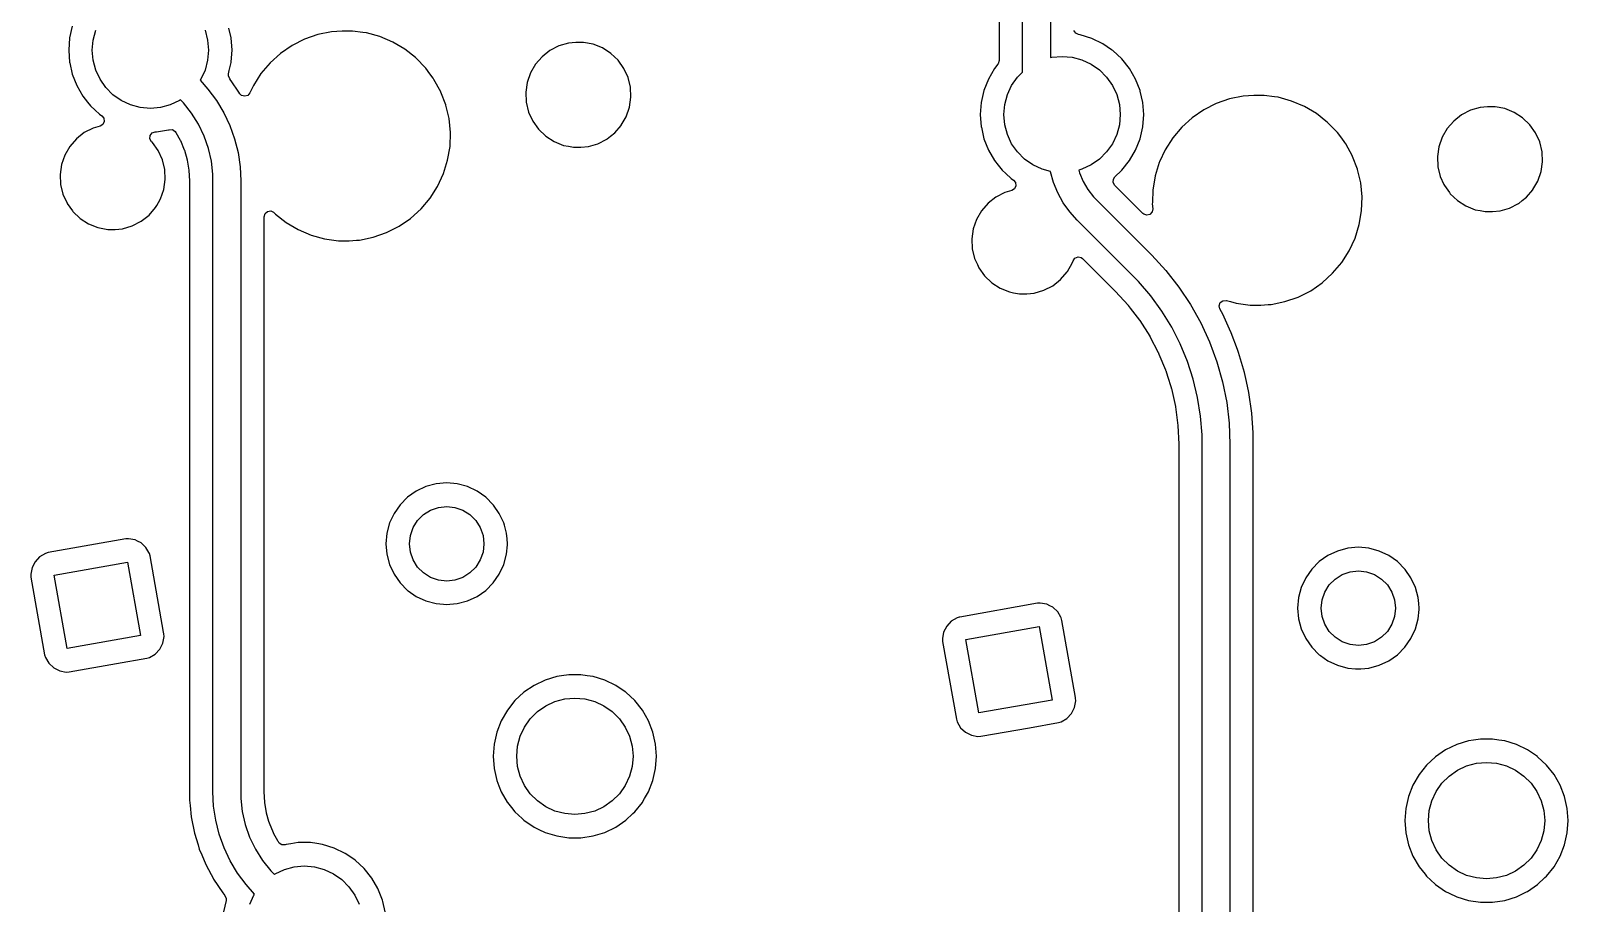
# Model space of a CAD drawing. Extents: x 68 to 346, y -197 to -84.
# Drawn here: x 294.62 to 327.65, y -121.51 to -102.78 of the extents above; entities that cross this region are included whole.
import ezdxf

# ---------------------------------------------------------------- set-up
doc = ezdxf.new("R2010")
doc.units = 0
doc.layers.add('BLACK', color=7, linetype='CONTINUOUS')

msp = doc.modelspace()

# ---------------------------------------------------------------- linework, layer by layer
at = {"layer": 'BLACK', "linetype": 'CONTINUOUS'}
for p, q in [((315.429, -93.6959), (315.429, -103.417)), ((315.93, -103.664), (315.93, -93.608)), ((316.53, -93.608), (316.53, -103.354)), ((295.514, -102.677), (295.455, -102.933)), ((298.927, -102.933), (298.879, -102.723)), ((295.455, -102.933), (295.436, -103.194)), ((295.455, -102.933), (295.455, -102.933)), ((295.941, -103.194), (295.96, -102.977)), ((295.96, -102.977), (296.017, -102.767)), ((298.366, -102.767), (298.422, -102.977)), ((298.422, -102.977), (298.441, -103.194)), ((298.947, -103.194), (298.927, -102.933)), ((298.927, -102.933), (298.927, -102.933)), ((298.927, -102.933), (298.927, -102.933)), ((300.504, -102.958), (300.235, -103.094)), ((300.788, -102.859), (300.504, -102.958)), ((300.504, -102.958), (300.504, -102.958)), ((301.084, -102.799), (300.788, -102.859)), ((301.309, -102.784), (301.084, -102.799)), ((301.084, -102.799), (301.084, -102.799)), ((301.535, -102.784), (301.309, -102.784)), ((301.309, -102.784), (301.309, -102.784)), ((301.759, -102.814), (301.535, -102.784)), ((301.834, -102.824), (301.759, -102.814)), ((302.124, -102.903), (301.834, -102.824)), ((302.402, -103.021), (302.124, -102.903)), ((302.124, -102.903), (302.124, -102.903)), ((302.661, -103.175), (302.402, -103.021)), ((306.173, -103.042), (305.967, -103.102)), ((306.334, -103.027), (306.173, -103.042)), ((306.173, -103.042), (306.173, -103.042)), ((306.495, -103.027), (306.334, -103.027)), ((306.706, -103.067), (306.495, -103.027)), ((306.495, -103.027), (306.495, -103.027)), ((317.073, -102.831), (317.035, -102.772)), ((317.136, -102.86), (317.073, -102.831)), ((317.169, -102.865), (317.136, -102.86)), ((317.42, -102.942), (317.169, -102.865)), ((317.169, -102.865), (317.169, -102.865)), ((317.656, -103.056), (317.42, -102.942)), ((317.42, -102.942), (317.42, -102.942)), ((317.845, -103.185), (317.656, -103.056)), ((317.656, -103.056), (317.656, -103.056)), ((317.656, -103.056), (317.656, -103.056)), ((317.656, -103.056), (317.656, -103.056)), ((295.436, -103.194), (295.436, -103.194)), ((295.436, -103.194), (295.455, -103.456)), ((295.96, -103.411), (295.941, -103.194)), ((298.441, -103.194), (298.422, -103.411)), ((298.928, -103.448), (298.947, -103.194)), ((298.947, -103.194), (298.947, -103.194)), ((299.986, -103.264), (299.763, -103.466)), ((300.235, -103.094), (299.986, -103.264)), ((302.888, -103.354), (302.661, -103.175)), ((302.661, -103.175), (302.661, -103.175)), ((302.661, -103.175), (302.661, -103.175)), ((302.897, -103.361), (302.888, -103.354)), ((303.107, -103.578), (302.897, -103.361)), ((305.607, -103.334), (305.466, -103.496)), ((305.776, -103.201), (305.607, -103.334)), ((305.607, -103.334), (305.607, -103.334)), ((305.967, -103.102), (305.776, -103.201)), ((306.905, -103.147), (306.706, -103.067)), ((307.086, -103.263), (306.905, -103.147)), ((307.242, -103.412), (307.086, -103.263)), ((316.53, -103.354), (316.562, -103.346)), ((316.562, -103.346), (316.779, -103.327)), ((316.779, -103.327), (316.996, -103.346)), ((316.996, -103.346), (317.206, -103.402)), ((317.873, -103.204), (317.845, -103.185)), ((318.066, -103.383), (317.873, -103.204)), ((318.229, -103.588), (318.066, -103.383)), ((318.066, -103.383), (318.066, -103.383)), ((318.066, -103.383), (318.066, -103.383)), ((295.455, -103.456), (295.455, -103.456)), ((295.455, -103.456), (295.455, -103.456)), ((295.455, -103.456), (295.455, -103.456)), ((295.455, -103.456), (295.458, -103.466)), ((295.458, -103.466), (295.514, -103.712)), ((295.514, -103.712), (295.514, -103.712)), ((295.514, -103.712), (295.514, -103.712)), ((295.514, -103.712), (295.61, -103.956)), ((296.017, -103.622), (295.96, -103.411)), ((296.109, -103.819), (296.017, -103.622)), ((298.366, -103.622), (298.274, -103.819)), ((298.422, -103.411), (298.366, -103.622)), ((298.868, -103.744), (298.871, -103.703)), ((298.871, -103.703), (298.887, -103.63)), ((298.887, -103.63), (298.927, -103.456)), ((298.927, -103.456), (298.928, -103.448)), ((299.568, -103.696), (299.406, -103.95)), ((299.763, -103.466), (299.568, -103.696)), ((303.197, -103.701), (303.107, -103.578)), ((303.266, -103.794), (303.197, -103.701)), ((305.359, -103.682), (305.288, -103.885)), ((305.466, -103.496), (305.359, -103.682)), ((307.366, -103.587), (307.242, -103.412)), ((307.242, -103.412), (307.242, -103.412)), ((307.242, -103.412), (307.242, -103.412)), ((307.456, -103.782), (307.366, -103.587)), ((315.328, -103.588), (315.197, -103.815)), ((315.402, -103.495), (315.328, -103.588)), ((315.41, -103.484), (315.402, -103.495)), ((315.429, -103.417), (315.41, -103.484)), ((315.821, -103.773), (315.93, -103.664)), ((317.206, -103.402), (317.404, -103.494)), ((317.404, -103.494), (317.582, -103.619)), ((317.582, -103.619), (317.736, -103.773)), ((318.36, -103.815), (318.229, -103.588)), ((295.61, -103.956), (295.741, -104.183)), ((296.234, -103.998), (296.109, -103.819)), ((296.388, -104.152), (296.234, -103.998)), ((298.274, -103.819), (298.259, -103.841)), ((298.259, -103.841), (298.429, -104.03)), ((298.429, -104.03), (298.611, -104.274)), ((298.896, -103.809), (298.868, -103.744)), ((298.923, -103.842), (298.896, -103.809)), ((298.929, -103.849), (298.923, -103.842)), ((299.095, -104.098), (298.929, -103.849)), ((299.406, -103.95), (299.331, -104.112)), ((299.406, -103.95), (299.406, -103.95)), ((303.285, -103.821), (303.266, -103.794)), ((303.43, -104.085), (303.285, -103.821)), ((305.288, -103.886), (305.258, -104.098)), ((305.288, -103.885), (305.288, -103.886)), ((307.506, -103.991), (307.456, -103.782)), ((307.516, -104.206), (307.506, -103.991)), ((315.197, -103.815), (315.101, -104.059)), ((315.604, -104.149), (315.696, -103.952)), ((315.696, -103.952), (315.821, -103.773)), ((317.736, -103.773), (317.861, -103.952)), ((317.861, -103.952), (317.953, -104.149)), ((318.456, -104.059), (318.36, -103.815)), ((295.741, -104.183), (295.843, -104.312)), ((295.843, -104.312), (295.904, -104.388)), ((296.566, -104.277), (296.388, -104.152)), ((296.764, -104.369), (296.566, -104.277)), ((296.974, -104.425), (296.764, -104.369)), ((297.619, -104.369), (297.408, -104.425)), ((297.816, -104.277), (297.619, -104.369)), ((297.836, -104.263), (297.816, -104.277)), ((297.9, -104.328), (297.836, -104.263)), ((298.076, -104.548), (297.9, -104.328)), ((298.611, -104.274), (298.768, -104.536)), ((299.116, -104.129), (299.095, -104.098)), ((299.151, -104.164), (299.116, -104.129)), ((299.218, -104.184), (299.151, -104.164)), ((299.285, -104.165), (299.218, -104.184)), ((299.331, -104.112), (299.285, -104.165)), ((303.435, -104.098), (303.43, -104.085)), ((303.539, -104.366), (303.435, -104.098)), ((303.54, -104.373), (303.539, -104.366)), ((303.539, -104.366), (303.539, -104.366)), ((303.539, -104.366), (303.539, -104.366)), ((303.608, -104.659), (303.54, -104.373)), ((305.258, -104.098), (305.258, -104.098)), ((305.258, -104.098), (305.268, -104.313)), ((305.268, -104.313), (305.319, -104.522)), ((307.486, -104.419), (307.516, -104.206)), ((315.043, -104.315), (315.023, -104.577)), ((315.101, -104.059), (315.043, -104.315)), ((315.043, -104.315), (315.043, -104.315)), ((315.101, -104.059), (315.101, -104.059)), ((315.529, -104.577), (315.548, -104.359)), ((315.548, -104.359), (315.604, -104.149)), ((317.953, -104.149), (318.01, -104.359)), ((318.01, -104.359), (318.029, -104.577)), ((318.459, -104.072), (318.456, -104.059)), ((318.456, -104.059), (318.456, -104.059)), ((318.456, -104.059), (318.456, -104.059)), ((318.515, -104.315), (318.459, -104.072)), ((318.534, -104.577), (318.515, -104.315)), ((318.515, -104.315), (318.515, -104.315)), ((318.515, -104.315), (318.515, -104.315)), ((320.091, -104.34), (319.822, -104.476)), ((320.376, -104.241), (320.091, -104.34)), ((320.091, -104.34), (320.091, -104.34)), ((320.671, -104.181), (320.376, -104.241)), ((320.897, -104.166), (320.671, -104.181)), ((320.671, -104.181), (320.671, -104.181)), ((321.123, -104.166), (320.897, -104.166)), ((320.897, -104.166), (320.897, -104.166)), ((321.347, -104.196), (321.123, -104.166)), ((321.421, -104.206), (321.347, -104.196)), ((321.712, -104.286), (321.421, -104.206)), ((321.989, -104.403), (321.712, -104.286)), ((321.712, -104.286), (321.712, -104.286)), ((295.904, -104.388), (296.003, -104.48)), ((296.003, -104.48), (296.097, -104.567)), ((296.097, -104.567), (296.147, -104.601)), ((296.147, -104.601), (296.191, -104.655)), ((296.191, -104.655), (296.199, -104.724)), ((297.191, -104.444), (296.974, -104.425)), ((297.408, -104.425), (297.191, -104.444)), ((298.225, -104.786), (298.076, -104.548)), ((298.768, -104.536), (298.898, -104.811)), ((303.639, -104.959), (303.608, -104.659)), ((305.319, -104.522), (305.319, -104.522)), ((305.319, -104.522), (305.407, -104.716)), ((305.407, -104.716), (305.408, -104.717)), ((305.408, -104.717), (305.53, -104.889)), ((307.309, -104.806), (307.394, -104.659)), ((307.394, -104.659), (307.416, -104.622)), ((307.416, -104.622), (307.486, -104.419)), ((315.023, -104.577), (315.023, -104.577)), ((315.023, -104.577), (315.043, -104.838)), ((315.548, -104.794), (315.529, -104.577)), ((318.029, -104.577), (318.01, -104.794)), ((318.515, -104.838), (318.534, -104.577)), ((318.534, -104.577), (318.534, -104.577)), ((319.574, -104.646), (319.351, -104.848)), ((319.822, -104.476), (319.574, -104.646)), ((322.248, -104.557), (321.989, -104.403)), ((322.448, -104.715), (322.248, -104.557)), ((322.248, -104.557), (322.248, -104.557)), ((322.248, -104.557), (322.248, -104.557)), ((322.485, -104.744), (322.448, -104.715)), ((325.195, -104.716), (325.054, -104.878)), ((325.363, -104.583), (325.195, -104.716)), ((325.195, -104.716), (325.195, -104.716)), ((325.555, -104.485), (325.363, -104.583)), ((325.761, -104.424), (325.555, -104.485)), ((325.921, -104.409), (325.761, -104.424)), ((325.761, -104.424), (325.761, -104.424)), ((326.082, -104.409), (325.921, -104.409)), ((326.293, -104.449), (326.082, -104.409)), ((326.082, -104.409), (326.082, -104.409)), ((326.493, -104.529), (326.293, -104.449)), ((326.674, -104.645), (326.493, -104.529)), ((326.829, -104.794), (326.674, -104.645)), ((295.77, -104.965), (295.601, -105.098)), ((295.961, -104.867), (295.77, -104.965)), ((296.112, -104.822), (295.961, -104.867)), ((296.168, -104.787), (296.112, -104.822)), ((296.199, -104.724), (296.168, -104.787)), ((297.183, -105.098), (297.186, -105.028)), ((297.186, -105.028), (297.227, -104.971)), ((297.227, -104.971), (297.292, -104.945)), ((297.292, -104.945), (297.303, -104.945)), ((297.303, -104.945), (297.322, -104.945)), ((297.322, -104.945), (297.582, -104.906)), ((297.582, -104.906), (297.596, -104.901)), ((297.596, -104.901), (297.666, -104.9)), ((297.666, -104.9), (297.725, -104.937)), ((297.725, -104.937), (297.741, -104.96)), ((297.741, -104.96), (297.834, -105.127)), ((298.347, -105.039), (298.225, -104.786)), ((298.44, -105.305), (298.347, -105.039)), ((298.898, -104.811), (299.001, -105.098)), ((303.629, -105.26), (303.639, -104.959)), ((305.53, -104.889), (305.533, -104.892)), ((305.533, -104.892), (305.533, -104.892)), ((305.533, -104.892), (305.688, -105.041)), ((305.688, -105.041), (305.688, -105.041)), ((305.688, -105.041), (305.688, -105.041)), ((305.688, -105.041), (305.869, -105.157)), ((307.003, -105.099), (307.078, -105.041)), ((307.078, -105.041), (307.167, -104.97)), ((307.167, -104.97), (307.308, -104.808)), ((307.308, -104.808), (307.309, -104.806)), ((315.043, -104.838), (315.043, -104.838)), ((315.043, -104.838), (315.043, -104.838)), ((315.043, -104.838), (315.043, -104.838)), ((315.043, -104.838), (315.045, -104.848)), ((315.045, -104.848), (315.101, -105.094)), ((315.604, -105.004), (315.548, -104.794)), ((315.696, -105.202), (315.604, -105.004)), ((317.953, -105.004), (317.861, -105.202)), ((318.01, -104.794), (317.953, -105.004)), ((318.456, -105.094), (318.515, -104.838)), ((318.515, -104.838), (318.515, -104.838)), ((319.351, -104.848), (319.156, -105.078)), ((322.694, -104.96), (322.485, -104.744)), ((322.787, -105.086), (322.694, -104.96)), ((325.054, -104.878), (324.946, -105.065)), ((326.954, -104.969), (326.829, -104.794)), ((326.829, -104.794), (326.829, -104.794)), ((326.829, -104.794), (326.829, -104.794)), ((327.043, -105.164), (326.954, -104.969)), ((295.461, -105.261), (295.353, -105.447)), ((295.601, -105.098), (295.461, -105.261)), ((295.601, -105.098), (295.601, -105.098)), ((297.218, -105.159), (297.183, -105.098)), ((297.236, -105.176), (297.218, -105.159)), ((297.361, -105.351), (297.236, -105.176)), ((297.45, -105.547), (297.361, -105.351)), ((297.834, -105.127), (297.837, -105.133)), ((297.837, -105.133), (297.92, -105.334)), ((297.92, -105.334), (297.922, -105.341)), ((297.922, -105.341), (297.983, -105.55)), ((298.503, -105.579), (298.44, -105.305)), ((299.001, -105.098), (299.075, -105.394)), ((303.578, -105.557), (303.629, -105.26)), ((305.869, -105.157), (306.069, -105.237)), ((306.069, -105.237), (306.174, -105.257)), ((306.174, -105.257), (306.28, -105.278)), ((306.28, -105.278), (306.28, -105.278)), ((306.28, -105.278), (306.441, -105.278)), ((306.441, -105.278), (306.601, -105.262)), ((306.441, -105.278), (306.441, -105.278)), ((306.601, -105.262), (306.807, -105.202)), ((306.807, -105.202), (306.998, -105.103)), ((306.998, -105.103), (307.003, -105.099)), ((315.101, -105.094), (315.101, -105.094)), ((315.101, -105.094), (315.101, -105.094)), ((315.101, -105.094), (315.197, -105.338)), ((315.197, -105.338), (315.328, -105.565)), ((315.821, -105.38), (315.696, -105.202)), ((317.861, -105.202), (317.736, -105.38)), ((318.229, -105.565), (318.36, -105.338)), ((318.36, -105.338), (318.456, -105.094)), ((318.994, -105.332), (318.873, -105.593)), ((319.156, -105.078), (318.994, -105.332)), ((318.994, -105.332), (318.994, -105.332)), ((322.853, -105.176), (322.787, -105.086)), ((322.873, -105.203), (322.853, -105.176)), ((323.018, -105.467), (322.873, -105.203)), ((324.876, -105.268), (324.845, -105.48)), ((324.946, -105.065), (324.876, -105.268)), ((324.876, -105.268), (324.876, -105.268)), ((327.094, -105.373), (327.043, -105.164)), ((327.104, -105.588), (327.094, -105.373)), ((295.283, -105.65), (295.252, -105.863)), ((295.353, -105.447), (295.283, -105.65)), ((295.283, -105.65), (295.283, -105.65)), ((297.501, -105.755), (297.45, -105.547)), ((297.983, -105.55), (297.984, -105.557)), ((297.984, -105.557), (298.021, -105.772)), ((298.534, -105.859), (298.503, -105.579)), ((299.075, -105.394), (299.119, -105.695)), ((299.119, -105.695), (299.134, -105.999)), ((303.489, -105.845), (303.578, -105.557)), ((315.328, -105.565), (315.404, -105.66)), ((315.404, -105.66), (315.492, -105.771)), ((315.975, -105.534), (315.821, -105.38)), ((316.154, -105.659), (315.975, -105.534)), ((316.351, -105.751), (316.154, -105.659)), ((317.404, -105.659), (317.206, -105.751)), ((317.582, -105.534), (317.404, -105.659)), ((317.736, -105.38), (317.582, -105.534)), ((318.066, -105.771), (318.229, -105.565)), ((318.867, -105.606), (318.778, -105.893)), ((318.873, -105.593), (318.867, -105.606)), ((318.867, -105.606), (318.867, -105.606)), ((323.023, -105.48), (323.018, -105.467)), ((323.126, -105.748), (323.023, -105.48)), ((324.845, -105.48), (324.845, -105.48)), ((324.845, -105.48), (324.856, -105.695)), ((324.856, -105.695), (324.906, -105.904)), ((327.073, -105.801), (327.104, -105.588)), ((295.252, -105.863), (295.252, -105.863)), ((295.252, -105.863), (295.262, -106.077)), ((297.48, -106.183), (297.511, -105.97)), ((297.511, -105.97), (297.501, -105.755)), ((298.021, -105.772), (298.021, -105.779)), ((298.021, -105.779), (298.034, -105.998)), ((298.034, -105.998), (298.034, -106.001)), ((298.034, -106.001), (298.034, -119.159)), ((298.534, -105.999), (298.534, -105.859)), ((298.534, -119.113), (298.534, -105.999)), ((298.534, -105.999), (298.534, -105.999)), ((299.134, -105.999), (299.134, -105.999)), ((299.134, -105.999), (299.134, -105.999)), ((299.134, -105.999), (299.134, -105.999)), ((299.134, -105.999), (299.134, -119.113)), ((303.362, -106.118), (303.489, -105.845)), ((315.492, -105.771), (315.572, -105.845)), ((315.572, -105.845), (315.684, -105.949)), ((315.684, -105.949), (315.734, -105.983)), ((315.734, -105.983), (315.779, -106.037)), ((315.779, -106.037), (315.787, -106.107)), ((316.531, -105.799), (316.351, -105.751)), ((316.532, -105.809), (316.531, -105.799)), ((316.598, -106.038), (316.532, -105.809)), ((316.69, -106.259), (316.598, -106.038)), ((317.206, -105.751), (317.141, -105.769)), ((317.141, -105.769), (317.157, -105.828)), ((317.157, -105.828), (317.234, -106.013)), ((317.234, -106.013), (317.334, -106.187)), ((317.876, -106.03), (317.881, -105.96)), ((317.909, -106.091), (317.876, -106.03)), ((317.881, -105.96), (317.912, -105.913)), ((317.912, -105.913), (318.057, -105.779)), ((318.057, -105.779), (318.066, -105.771)), ((318.066, -105.771), (318.066, -105.771)), ((318.066, -105.771), (318.066, -105.771)), ((318.755, -106.03), (318.728, -106.191)), ((318.778, -105.893), (318.755, -106.03)), ((323.128, -105.755), (323.126, -105.748)), ((323.126, -105.748), (323.126, -105.748)), ((323.126, -105.748), (323.126, -105.748)), ((323.196, -106.041), (323.128, -105.755)), ((324.906, -105.904), (324.906, -105.904)), ((324.906, -105.904), (324.985, -106.077)), ((326.982, -106.041), (327.003, -106.004)), ((327.003, -106.004), (327.073, -105.801)), ((295.262, -106.077), (295.313, -106.286)), ((295.313, -106.286), (295.313, -106.286)), ((295.313, -106.286), (295.402, -106.48)), ((297.41, -106.386), (297.48, -106.183)), ((303.2, -106.372), (303.362, -106.118)), ((315.358, -106.347), (315.189, -106.48)), ((315.549, -106.249), (315.358, -106.347)), ((315.7, -106.205), (315.549, -106.249)), ((315.756, -106.169), (315.7, -106.205)), ((315.787, -106.107), (315.756, -106.169)), ((316.805, -106.468), (316.69, -106.259)), ((317.334, -106.187), (317.456, -106.346)), ((317.456, -106.346), (317.527, -106.417)), ((318.517, -106.699), (317.909, -106.091)), ((318.728, -106.191), (318.719, -106.461)), ((323.226, -106.341), (323.196, -106.041)), ((323.216, -106.642), (323.226, -106.341)), ((324.985, -106.077), (324.996, -106.1)), ((324.996, -106.1), (325.101, -106.248)), ((325.101, -106.248), (325.12, -106.275)), ((325.12, -106.275), (325.12, -106.275)), ((325.12, -106.275), (325.276, -106.423)), ((326.665, -106.423), (326.755, -106.352)), ((326.755, -106.352), (326.896, -106.19)), ((326.896, -106.19), (326.897, -106.188)), ((326.897, -106.188), (326.982, -106.041)), ((295.402, -106.48), (295.402, -106.482)), ((295.402, -106.482), (295.519, -106.646)), ((295.519, -106.646), (295.527, -106.657)), ((295.527, -106.657), (295.527, -106.657)), ((295.527, -106.657), (295.683, -106.805)), ((297.162, -106.735), (297.302, -106.572)), ((297.302, -106.572), (297.328, -106.528)), ((297.328, -106.528), (297.367, -106.461)), ((297.367, -106.461), (297.41, -106.386)), ((299.655, -106.702), (299.707, -106.656)), ((299.707, -106.656), (299.776, -106.646)), ((299.776, -106.646), (299.84, -106.675)), ((299.84, -106.675), (299.848, -106.683)), ((299.848, -106.683), (299.871, -106.707)), ((302.782, -106.804), (303.006, -106.602)), ((303.006, -106.602), (303.2, -106.372)), ((315.048, -106.643), (314.941, -106.829)), ((315.189, -106.48), (315.048, -106.643)), ((315.189, -106.48), (315.189, -106.48)), ((316.944, -106.663), (316.805, -106.468)), ((317.103, -106.841), (316.944, -106.663)), ((317.527, -106.417), (317.527, -106.417)), ((317.527, -106.417), (318.705, -107.595)), ((318.534, -106.713), (318.517, -106.699)), ((318.716, -106.668), (318.668, -106.719)), ((318.728, -106.599), (318.716, -106.668)), ((318.719, -106.461), (318.718, -106.492)), ((318.718, -106.492), (318.728, -106.599)), ((323.166, -106.939), (323.216, -106.642)), ((325.276, -106.423), (325.276, -106.423)), ((325.276, -106.423), (325.276, -106.423)), ((325.276, -106.423), (325.457, -106.539)), ((325.457, -106.539), (325.656, -106.619)), ((325.656, -106.619), (325.762, -106.639)), ((325.762, -106.639), (325.867, -106.66)), ((325.867, -106.66), (325.867, -106.66)), ((325.867, -106.66), (326.028, -106.66)), ((326.028, -106.66), (326.189, -106.644)), ((326.028, -106.66), (326.028, -106.66)), ((326.189, -106.644), (326.395, -106.584)), ((326.395, -106.584), (326.586, -106.485)), ((326.586, -106.485), (326.591, -106.482)), ((326.591, -106.482), (326.665, -106.423)), ((295.683, -106.805), (295.683, -106.805)), ((295.683, -106.805), (295.683, -106.805)), ((295.683, -106.805), (295.863, -106.921)), ((295.863, -106.921), (296.063, -107.001)), ((296.063, -107.001), (296.168, -107.021)), ((296.168, -107.021), (296.274, -107.042)), ((296.435, -107.042), (296.595, -107.027)), ((296.595, -107.027), (296.802, -106.966)), ((296.802, -106.966), (296.993, -106.867)), ((296.993, -106.867), (297.162, -106.735)), ((299.635, -106.769), (299.655, -106.702)), ((299.635, -113.79), (299.635, -106.769)), ((299.871, -106.707), (299.881, -106.715)), ((299.881, -106.715), (300.108, -106.894)), ((300.108, -106.894), (300.108, -106.894)), ((300.108, -106.894), (300.108, -106.894)), ((300.108, -106.894), (300.367, -107.047)), ((302.265, -107.111), (302.534, -106.975)), ((302.534, -106.975), (302.782, -106.804)), ((314.941, -106.829), (314.87, -107.032)), ((318.281, -108.019), (317.103, -106.841)), ((317.103, -106.841), (317.103, -106.841)), ((318.6, -106.736), (318.534, -106.713)), ((318.668, -106.719), (318.6, -106.736)), ((323.077, -107.227), (323.166, -106.939)), ((296.274, -107.042), (296.274, -107.042)), ((296.274, -107.042), (296.435, -107.042)), ((296.435, -107.042), (296.435, -107.042)), ((300.367, -107.047), (300.644, -107.165)), ((300.644, -107.165), (300.935, -107.245)), ((300.935, -107.245), (301.234, -107.285)), ((301.234, -107.285), (301.234, -107.285)), ((301.234, -107.285), (301.46, -107.285)), ((301.46, -107.285), (301.623, -107.274)), ((301.623, -107.274), (301.685, -107.27)), ((301.685, -107.27), (301.98, -107.21)), ((301.98, -107.21), (302.265, -107.111)), ((314.87, -107.032), (314.84, -107.245)), ((314.84, -107.245), (314.84, -107.245)), ((314.84, -107.245), (314.85, -107.459)), ((314.87, -107.032), (314.87, -107.032)), ((322.95, -107.5), (323.077, -107.227)), ((314.85, -107.459), (314.901, -107.668)), ((314.901, -107.668), (314.901, -107.668)), ((314.901, -107.668), (314.96, -107.798)), ((317.016, -107.714), (317.057, -107.657)), ((317.057, -107.657), (317.122, -107.631)), ((317.122, -107.631), (317.19, -107.645)), ((317.19, -107.645), (317.221, -107.667)), ((317.221, -107.667), (317.927, -108.373)), ((318.705, -107.595), (318.705, -107.595)), ((318.705, -107.595), (319.011, -107.926)), ((322.788, -107.754), (322.95, -107.5)), ((314.96, -107.798), (314.99, -107.864)), ((314.99, -107.864), (315.115, -108.039)), ((316.749, -108.117), (316.89, -107.954)), ((316.89, -107.954), (316.895, -107.946)), ((316.895, -107.946), (316.998, -107.768)), ((316.998, -107.768), (317.016, -107.714)), ((318.424, -108.162), (318.281, -108.019)), ((318.281, -108.019), (318.281, -108.019)), ((319.011, -107.926), (319.29, -108.28)), ((322.37, -108.186), (322.593, -107.984)), ((322.593, -107.984), (322.788, -107.754)), ((315.115, -108.039), (315.115, -108.039)), ((315.115, -108.039), (315.115, -108.039)), ((315.115, -108.039), (315.27, -108.187)), ((315.27, -108.187), (315.27, -108.187)), ((315.27, -108.187), (315.27, -108.187)), ((315.27, -108.187), (315.451, -108.303)), ((315.451, -108.303), (315.651, -108.383)), ((316.183, -108.409), (316.389, -108.348)), ((316.389, -108.348), (316.58, -108.25)), ((316.58, -108.25), (316.749, -108.117)), ((318.686, -108.469), (318.424, -108.162)), ((319.29, -108.28), (319.541, -108.655)), ((322.121, -108.357), (322.37, -108.186)), ((315.651, -108.383), (315.736, -108.4)), ((315.736, -108.4), (315.862, -108.424)), ((315.862, -108.424), (315.862, -108.424)), ((315.862, -108.424), (316.023, -108.424)), ((316.023, -108.424), (316.183, -108.409)), ((316.023, -108.424), (316.023, -108.424)), ((317.927, -108.373), (318.199, -108.67)), ((318.199, -108.67), (318.202, -108.674)), ((318.202, -108.674), (318.245, -108.73)), ((318.924, -108.796), (318.686, -108.469)), ((319.541, -108.655), (319.761, -109.048)), ((320.155, -108.68), (320.179, -108.614)), ((320.17, -108.748), (320.155, -108.68)), ((320.179, -108.614), (320.235, -108.572)), ((320.235, -108.572), (320.305, -108.567)), ((320.305, -108.567), (320.311, -108.569)), ((320.311, -108.569), (320.395, -108.592)), ((320.395, -108.592), (320.523, -108.627)), ((320.523, -108.627), (320.821, -108.667)), ((320.821, -108.667), (320.821, -108.667)), ((320.821, -108.667), (321.047, -108.667)), ((321.047, -108.667), (321.211, -108.656)), ((321.211, -108.656), (321.273, -108.652)), ((321.273, -108.652), (321.568, -108.592)), ((321.568, -108.592), (321.852, -108.493)), ((321.852, -108.493), (322.121, -108.357)), ((318.245, -108.73), (318.445, -108.991)), ((318.445, -108.991), (318.448, -108.995)), ((318.448, -108.995), (318.663, -109.332)), ((319.135, -109.141), (318.924, -108.796)), ((320.205, -108.812), (320.17, -108.748)), ((320.231, -108.859), (320.205, -108.812)), ((320.379, -109.184), (320.231, -108.859)), ((318.663, -109.332), (318.666, -109.337)), ((318.666, -109.337), (318.846, -109.684)), ((319.318, -109.501), (319.135, -109.141)), ((319.761, -109.048), (319.95, -109.458)), ((320.416, -109.265), (320.379, -109.184)), ((320.547, -109.618), (320.416, -109.265)), ((319.473, -109.874), (319.318, -109.501)), ((319.95, -109.458), (320.106, -109.881)), ((320.572, -109.682), (320.547, -109.618)), ((318.846, -109.684), (318.85, -109.691)), ((318.85, -109.691), (318.852, -109.696)), ((318.852, -109.696), (318.862, -109.72)), ((318.862, -109.72), (319.002, -110.057)), ((319.598, -110.258), (319.473, -109.874)), ((320.106, -109.881), (320.228, -110.314)), ((320.677, -110.042), (320.572, -109.682)), ((319.002, -110.057), (319.005, -110.065)), ((319.005, -110.065), (319.007, -110.07)), ((319.007, -110.07), (319.046, -110.194)), ((319.046, -110.194), (319.122, -110.436)), ((319.692, -110.651), (319.598, -110.258)), ((320.228, -110.314), (320.316, -110.757)), ((320.697, -110.11), (320.677, -110.042)), ((320.74, -110.306), (320.697, -110.11)), ((320.792, -110.546), (320.74, -110.306)), ((319.122, -110.436), (319.127, -110.451)), ((319.127, -110.451), (319.129, -110.456)), ((319.129, -110.456), (319.215, -110.846)), ((319.755, -111.05), (319.692, -110.651)), ((320.855, -110.987), (320.792, -110.546)), ((319.215, -110.846), (319.216, -110.852)), ((319.216, -110.852), (319.231, -110.962)), ((319.231, -110.962), (319.268, -111.248)), ((320.316, -110.757), (320.369, -111.204)), ((320.886, -111.41), (320.855, -110.987)), ((319.268, -111.248), (319.269, -111.253)), ((319.269, -111.253), (319.286, -111.655)), ((319.787, -111.453), (319.755, -111.05)), ((320.369, -111.204), (320.387, -111.655)), ((319.787, -111.655), (319.787, -111.453)), ((320.887, -111.432), (320.886, -111.41)), ((320.887, -111.52), (320.887, -111.432)), ((320.887, -111.608), (320.887, -111.52)), ((320.887, -115.172), (320.887, -111.608)), ((320.887, -111.608), (320.887, -111.608)), ((319.286, -111.655), (319.286, -121.702)), ((319.787, -122.128), (319.787, -111.655)), ((319.787, -111.655), (319.787, -111.655)), ((319.787, -111.655), (319.787, -111.655)), ((320.387, -111.655), (320.387, -111.655)), ((320.387, -111.655), (320.387, -122.128)), ((303.111, -112.563), (302.905, -112.659)), ((303.331, -112.504), (303.111, -112.563)), ((303.111, -112.563), (303.111, -112.563)), ((303.558, -112.484), (303.331, -112.504)), ((303.331, -112.504), (303.331, -112.504)), ((303.784, -112.504), (303.558, -112.484)), ((303.558, -112.484), (303.558, -112.484)), ((304.004, -112.563), (303.784, -112.504)), ((303.784, -112.504), (303.784, -112.504)), ((303.784, -112.504), (303.784, -112.504)), ((303.784, -112.504), (303.784, -112.504)), ((303.784, -112.504), (303.784, -112.504)), ((304.21, -112.659), (304.004, -112.563)), ((304.004, -112.563), (304.004, -112.563)), ((302.558, -112.951), (302.427, -113.137)), ((302.719, -112.79), (302.558, -112.951)), ((302.905, -112.659), (302.719, -112.79)), ((302.905, -112.659), (302.905, -112.659)), ((304.397, -112.79), (304.21, -112.659)), ((304.21, -112.659), (304.21, -112.659)), ((304.558, -112.951), (304.397, -112.79)), ((304.563, -112.958), (304.558, -112.951)), ((304.688, -113.137), (304.563, -112.958)), ((302.427, -113.137), (302.331, -113.343)), ((302.427, -113.137), (302.427, -113.137)), ((302.837, -113.443), (302.932, -113.291)), ((302.932, -113.291), (303.059, -113.164)), ((303.059, -113.164), (303.211, -113.069)), ((303.211, -113.069), (303.38, -113.01)), ((303.38, -113.01), (303.558, -112.99)), ((303.558, -112.99), (303.736, -113.01)), ((303.736, -113.01), (303.905, -113.069)), ((303.905, -113.069), (304.057, -113.164)), ((304.057, -113.164), (304.183, -113.291)), ((304.183, -113.291), (304.279, -113.443)), ((304.783, -113.34), (304.688, -113.137)), ((302.272, -113.563), (302.252, -113.79)), ((302.331, -113.343), (302.272, -113.563)), ((302.272, -113.563), (302.272, -113.563)), ((302.331, -113.343), (302.331, -113.343)), ((302.758, -113.79), (302.778, -113.612)), ((302.778, -113.612), (302.837, -113.443)), ((304.279, -113.443), (304.338, -113.612)), ((304.338, -113.612), (304.358, -113.79)), ((304.784, -113.343), (304.783, -113.34)), ((304.797, -113.392), (304.784, -113.343)), ((304.784, -113.343), (304.784, -113.343)), ((304.843, -113.563), (304.797, -113.392)), ((304.854, -113.681), (304.843, -113.563)), ((296.663, -113.685), (294.993, -113.979)), ((296.722, -113.681), (296.663, -113.685)), ((296.663, -113.685), (296.663, -113.685)), ((296.864, -113.707), (296.722, -113.681)), ((296.722, -113.681), (296.722, -113.681)), ((296.911, -113.731), (296.864, -113.707)), ((296.864, -113.707), (296.864, -113.707)), ((296.864, -113.707), (296.864, -113.707)), ((296.992, -113.772), (296.911, -113.731)), ((297.097, -113.871), (296.992, -113.772)), ((297.161, -113.979), (297.097, -113.871)), ((297.097, -113.871), (297.097, -113.871)), ((297.097, -113.871), (297.097, -113.871)), ((299.635, -115.826), (299.635, -113.79)), ((302.252, -113.79), (302.252, -113.79)), ((302.252, -113.79), (302.272, -114.016)), ((302.778, -113.968), (302.758, -113.79)), ((304.358, -113.79), (304.338, -113.968)), ((304.843, -114.016), (304.861, -113.815)), ((304.863, -113.79), (304.854, -113.681)), ((304.861, -113.815), (304.863, -113.79)), ((304.863, -113.79), (304.863, -113.79)), ((322.699, -113.945), (322.493, -114.041)), ((322.919, -113.886), (322.699, -113.945)), ((322.699, -113.945), (322.699, -113.945)), ((323.145, -113.866), (322.919, -113.886)), ((322.919, -113.886), (322.919, -113.886)), ((323.372, -113.886), (323.145, -113.866)), ((323.145, -113.866), (323.145, -113.866)), ((323.592, -113.945), (323.372, -113.886)), ((323.372, -113.886), (323.372, -113.886)), ((323.372, -113.886), (323.372, -113.886)), ((323.372, -113.886), (323.372, -113.886)), ((323.372, -113.886), (323.372, -113.886)), ((323.798, -114.041), (323.592, -113.945)), ((323.592, -113.945), (323.592, -113.945)), ((294.713, -114.174), (294.648, -114.302)), ((294.811, -114.069), (294.713, -114.174)), ((294.713, -114.174), (294.713, -114.174)), ((294.935, -113.996), (294.811, -114.069)), ((294.811, -114.069), (294.811, -114.069)), ((294.811, -114.069), (294.811, -114.069)), ((294.94, -113.995), (294.935, -113.996)), ((294.935, -113.996), (294.935, -113.996)), ((294.993, -113.979), (294.94, -113.995)), ((294.993, -113.979), (294.993, -113.979)), ((294.993, -113.979), (294.993, -113.979)), ((295.127, -114.464), (296.702, -114.186)), ((296.702, -114.186), (296.98, -115.762)), ((297.17, -113.995), (297.161, -113.979)), ((297.187, -114.052), (297.17, -113.995)), ((297.475, -115.685), (297.187, -114.052)), ((297.187, -114.052), (297.187, -114.052)), ((297.187, -114.052), (297.187, -114.052)), ((302.272, -114.016), (302.272, -114.016)), ((302.272, -114.016), (302.331, -114.236)), ((302.331, -114.236), (302.331, -114.236)), ((302.331, -114.236), (302.427, -114.443)), ((302.837, -114.137), (302.778, -113.968)), ((302.932, -114.289), (302.837, -114.137)), ((303.059, -114.415), (302.932, -114.289)), ((304.183, -114.289), (304.057, -114.415)), ((304.279, -114.137), (304.183, -114.289)), ((304.338, -113.968), (304.279, -114.137)), ((304.688, -114.443), (304.784, -114.236)), ((304.784, -114.236), (304.843, -114.016)), ((322.306, -114.172), (322.145, -114.333)), ((322.493, -114.041), (322.306, -114.172)), ((322.493, -114.041), (322.493, -114.041)), ((323.984, -114.172), (323.798, -114.041)), ((323.798, -114.041), (323.798, -114.041)), ((324.145, -114.333), (323.984, -114.172)), ((294.622, -114.443), (294.621, -114.444)), ((294.621, -114.444), (294.626, -114.504)), ((294.648, -114.302), (294.622, -114.443)), ((294.626, -114.504), (294.626, -114.504)), ((294.626, -114.504), (294.92, -116.174)), ((294.648, -114.302), (294.648, -114.302)), ((294.648, -114.302), (294.648, -114.302)), ((295.405, -116.04), (295.127, -114.464)), ((302.427, -114.443), (302.427, -114.443)), ((302.427, -114.443), (302.558, -114.629)), ((303.211, -114.511), (303.059, -114.415)), ((303.38, -114.57), (303.211, -114.511)), ((303.558, -114.59), (303.38, -114.57)), ((303.736, -114.57), (303.558, -114.59)), ((303.905, -114.511), (303.736, -114.57)), ((304.057, -114.415), (303.905, -114.511)), ((304.558, -114.629), (304.688, -114.443)), ((322.015, -114.519), (321.919, -114.725)), ((322.145, -114.333), (322.015, -114.519)), ((322.015, -114.519), (322.015, -114.519)), ((322.52, -114.673), (322.647, -114.546)), ((322.647, -114.546), (322.798, -114.451)), ((322.798, -114.451), (322.967, -114.392)), ((322.967, -114.392), (323.145, -114.372)), ((323.145, -114.372), (323.323, -114.392)), ((323.323, -114.392), (323.492, -114.451)), ((323.492, -114.451), (323.644, -114.546)), ((323.644, -114.546), (323.771, -114.673)), ((324.152, -114.343), (324.145, -114.333)), ((324.276, -114.519), (324.152, -114.343)), ((324.372, -114.725), (324.276, -114.519)), ((302.558, -114.629), (302.719, -114.79)), ((302.719, -114.79), (302.728, -114.797)), ((302.728, -114.797), (302.905, -114.92)), ((302.905, -114.92), (303.111, -115.017)), ((304.004, -115.017), (304.21, -114.92)), ((304.21, -114.92), (304.397, -114.79)), ((304.397, -114.79), (304.558, -114.629)), ((321.86, -114.945), (321.84, -115.172)), ((321.919, -114.725), (321.86, -114.945)), ((321.86, -114.945), (321.86, -114.945)), ((321.919, -114.725), (321.919, -114.725)), ((322.365, -114.994), (322.425, -114.825)), ((322.425, -114.825), (322.52, -114.673)), ((323.771, -114.673), (323.866, -114.825)), ((323.866, -114.825), (323.925, -114.994)), ((324.431, -114.945), (324.372, -114.725)), ((324.442, -115.069), (324.431, -114.945)), ((303.111, -115.017), (303.331, -115.075)), ((303.331, -115.075), (303.489, -115.089)), ((303.489, -115.089), (303.558, -115.095)), ((303.558, -115.095), (303.627, -115.089)), ((303.558, -115.095), (303.558, -115.095)), ((303.558, -115.095), (303.558, -115.095)), ((303.627, -115.089), (303.784, -115.075)), ((303.784, -115.075), (304.004, -115.017)), ((316.25, -115.067), (314.58, -115.362)), ((316.31, -115.063), (316.25, -115.067)), ((316.25, -115.067), (316.25, -115.067)), ((316.452, -115.089), (316.31, -115.063)), ((316.31, -115.063), (316.31, -115.063)), ((316.516, -115.122), (316.452, -115.089)), ((316.452, -115.089), (316.452, -115.089)), ((316.452, -115.089), (316.452, -115.089)), ((316.58, -115.154), (316.516, -115.122)), ((316.685, -115.253), (316.58, -115.154)), ((316.751, -115.365), (316.685, -115.253)), ((316.685, -115.253), (316.685, -115.253)), ((316.685, -115.253), (316.685, -115.253)), ((320.887, -119.733), (320.887, -115.172)), ((321.84, -115.172), (321.84, -115.172)), ((321.84, -115.172), (321.86, -115.399)), ((322.345, -115.172), (322.365, -114.994)), ((322.365, -115.35), (322.345, -115.172)), ((323.925, -114.994), (323.945, -115.172)), ((323.945, -115.172), (323.925, -115.35)), ((324.431, -115.399), (324.449, -115.198)), ((324.451, -115.172), (324.442, -115.069)), ((324.449, -115.198), (324.451, -115.172)), ((324.451, -115.172), (324.451, -115.172)), ((314.3, -115.556), (314.235, -115.685)), ((314.399, -115.451), (314.3, -115.556)), ((314.3, -115.556), (314.3, -115.556)), ((314.523, -115.378), (314.399, -115.451)), ((314.399, -115.451), (314.399, -115.451)), ((314.399, -115.451), (314.399, -115.451)), ((314.528, -115.377), (314.523, -115.378)), ((314.523, -115.378), (314.523, -115.378)), ((314.569, -115.365), (314.528, -115.377)), ((314.58, -115.362), (314.569, -115.365)), ((314.58, -115.362), (314.58, -115.362)), ((314.714, -115.846), (316.29, -115.568)), ((316.29, -115.568), (316.568, -117.144)), ((316.758, -115.377), (316.751, -115.365)), ((316.775, -115.434), (316.758, -115.377)), ((317.066, -117.089), (316.775, -115.434)), ((316.775, -115.434), (316.775, -115.434)), ((316.775, -115.434), (316.775, -115.434)), ((321.86, -115.399), (321.86, -115.399)), ((321.86, -115.399), (321.919, -115.618)), ((321.919, -115.618), (321.919, -115.618)), ((321.919, -115.618), (322.015, -115.825)), ((322.425, -115.519), (322.365, -115.35)), ((322.52, -115.671), (322.425, -115.519)), ((323.866, -115.519), (323.771, -115.671)), ((323.925, -115.35), (323.866, -115.519)), ((324.276, -115.825), (324.372, -115.618)), ((324.372, -115.618), (324.431, -115.399)), ((296.98, -115.762), (295.405, -116.04)), ((297.394, -116.052), (297.459, -115.924)), ((297.459, -115.924), (297.486, -115.782)), ((297.481, -115.722), (297.475, -115.685)), ((297.486, -115.782), (297.481, -115.722)), ((299.635, -118.351), (299.635, -115.826)), ((314.235, -115.685), (314.209, -115.825)), ((314.209, -115.825), (314.209, -115.826)), ((314.209, -115.826), (314.213, -115.886)), ((314.213, -115.886), (314.213, -115.886)), ((314.213, -115.886), (314.508, -117.556)), ((314.235, -115.685), (314.235, -115.685)), ((314.235, -115.685), (314.235, -115.685)), ((314.992, -117.422), (314.714, -115.846)), ((322.015, -115.825), (322.015, -115.825)), ((322.015, -115.825), (322.145, -116.011)), ((322.647, -115.797), (322.52, -115.671)), ((322.798, -115.893), (322.647, -115.797)), ((322.967, -115.952), (322.798, -115.893)), ((323.492, -115.893), (323.323, -115.952)), ((323.644, -115.797), (323.492, -115.893)), ((323.771, -115.671), (323.644, -115.797)), ((324.145, -116.011), (324.276, -115.825)), ((294.92, -116.174), (294.92, -116.174)), ((294.92, -116.174), (294.92, -116.174)), ((294.92, -116.174), (294.936, -116.23)), ((294.936, -116.23), (294.937, -116.231)), ((294.937, -116.231), (294.937, -116.231)), ((294.937, -116.231), (295.01, -116.355)), ((296.461, -116.362), (297.114, -116.247)), ((297.114, -116.247), (297.172, -116.23)), ((297.114, -116.247), (297.114, -116.247)), ((297.114, -116.247), (297.114, -116.247)), ((297.172, -116.23), (297.296, -116.157)), ((297.296, -116.157), (297.394, -116.052)), ((322.145, -116.011), (322.306, -116.172)), ((322.306, -116.172), (322.331, -116.19)), ((322.331, -116.19), (322.493, -116.303)), ((323.145, -115.972), (322.967, -115.952)), ((323.323, -115.952), (323.145, -115.972)), ((323.798, -116.303), (323.984, -116.172)), ((323.984, -116.172), (324.145, -116.011)), ((295.01, -116.355), (295.01, -116.355)), ((295.01, -116.355), (295.01, -116.355)), ((295.01, -116.355), (295.115, -116.454)), ((295.115, -116.454), (295.243, -116.519)), ((295.243, -116.519), (295.243, -116.519)), ((295.243, -116.519), (295.385, -116.545)), ((295.385, -116.545), (295.444, -116.541)), ((295.444, -116.541), (296.461, -116.362)), ((306.18, -116.6), (306.028, -116.623)), ((306.443, -116.6), (306.18, -116.6)), ((306.18, -116.6), (306.18, -116.6)), ((306.577, -116.621), (306.443, -116.6)), ((306.443, -116.6), (306.443, -116.6)), ((322.493, -116.303), (322.699, -116.399)), ((322.699, -116.399), (322.919, -116.458)), ((322.919, -116.458), (323.081, -116.472)), ((323.081, -116.472), (323.145, -116.477)), ((323.145, -116.477), (323.202, -116.472)), ((323.145, -116.477), (323.145, -116.477)), ((323.145, -116.477), (323.145, -116.477)), ((323.202, -116.472), (323.372, -116.458)), ((323.372, -116.458), (323.592, -116.399)), ((323.592, -116.399), (323.798, -116.303)), ((305.434, -116.831), (305.217, -116.978)), ((305.67, -116.717), (305.434, -116.831)), ((305.434, -116.831), (305.434, -116.831)), ((305.921, -116.639), (305.67, -116.717)), ((306.028, -116.623), (305.921, -116.639)), ((305.921, -116.639), (305.921, -116.639)), ((305.921, -116.639), (305.921, -116.639)), ((306.702, -116.639), (306.577, -116.621)), ((306.953, -116.717), (306.702, -116.639)), ((306.702, -116.639), (306.702, -116.639)), ((306.702, -116.639), (306.702, -116.639)), ((307.189, -116.831), (306.953, -116.717)), ((306.953, -116.717), (306.953, -116.717)), ((307.392, -116.969), (307.189, -116.831)), ((307.189, -116.831), (307.189, -116.831)), ((307.189, -116.831), (307.189, -116.831)), ((307.189, -116.831), (307.189, -116.831)), ((305.025, -117.157), (304.861, -117.362)), ((305.217, -116.978), (305.025, -117.157)), ((305.508, -117.393), (305.687, -117.268)), ((305.687, -117.268), (305.884, -117.176)), ((305.884, -117.176), (306.095, -117.12)), ((306.095, -117.12), (306.312, -117.101)), ((306.312, -117.101), (306.529, -117.12)), ((306.529, -117.12), (306.739, -117.176)), ((306.739, -117.176), (306.937, -117.268)), ((306.937, -117.268), (307.115, -117.393)), ((307.406, -116.978), (307.392, -116.969)), ((307.598, -117.157), (307.406, -116.978)), ((307.762, -117.362), (307.598, -117.157)), ((307.598, -117.157), (307.598, -117.157)), ((307.598, -117.157), (307.598, -117.157)), ((316.568, -117.144), (314.992, -117.422)), ((317.047, -117.306), (317.073, -117.164)), ((317.069, -117.104), (317.066, -117.089)), ((317.073, -117.164), (317.069, -117.104)), ((304.73, -117.589), (304.634, -117.833)), ((304.861, -117.362), (304.73, -117.589)), ((305.229, -117.726), (305.354, -117.547)), ((305.354, -117.547), (305.508, -117.393)), ((307.115, -117.393), (307.269, -117.547)), ((307.269, -117.547), (307.394, -117.726)), ((307.893, -117.589), (307.762, -117.362)), ((307.989, -117.833), (307.893, -117.589)), ((314.508, -117.556), (314.508, -117.556)), ((314.508, -117.556), (314.508, -117.556)), ((314.508, -117.556), (314.524, -117.612)), ((316.76, -117.612), (316.884, -117.539)), ((316.884, -117.539), (316.982, -117.434)), ((316.982, -117.434), (317.047, -117.306)), ((304.634, -117.833), (304.576, -118.089)), ((304.634, -117.833), (304.634, -117.833)), ((305.081, -118.134), (305.137, -117.923)), ((305.137, -117.923), (305.229, -117.726)), ((307.394, -117.726), (307.486, -117.923)), ((307.486, -117.923), (307.543, -118.134)), ((308.047, -118.089), (307.989, -117.833)), ((314.524, -117.612), (314.524, -117.614)), ((314.524, -117.614), (314.524, -117.614)), ((314.524, -117.614), (314.597, -117.738)), ((314.597, -117.738), (314.597, -117.738)), ((314.597, -117.738), (314.597, -117.738)), ((314.597, -117.738), (314.702, -117.836)), ((314.702, -117.836), (314.831, -117.901)), ((314.831, -117.901), (314.831, -117.901)), ((314.831, -117.901), (314.972, -117.927)), ((314.972, -117.927), (315.032, -117.923)), ((315.032, -117.923), (316.082, -117.738)), ((316.082, -117.738), (316.702, -117.629)), ((316.702, -117.629), (316.76, -117.612)), ((316.702, -117.629), (316.702, -117.629)), ((316.702, -117.629), (316.702, -117.629)), ((304.576, -118.089), (304.556, -118.351)), ((304.576, -118.089), (304.576, -118.089)), ((305.062, -118.351), (305.081, -118.134)), ((307.543, -118.134), (307.562, -118.351)), ((308.067, -118.351), (308.047, -118.089)), ((308.047, -118.089), (308.047, -118.089)), ((308.047, -118.089), (308.047, -118.089)), ((325.021, -118.213), (324.805, -118.361)), ((325.258, -118.099), (325.021, -118.213)), ((325.021, -118.213), (325.021, -118.213)), ((325.509, -118.022), (325.258, -118.099)), ((325.619, -118.005), (325.509, -118.022)), ((325.509, -118.022), (325.509, -118.022)), ((325.509, -118.022), (325.509, -118.022)), ((325.768, -117.983), (325.619, -118.005)), ((326.03, -117.983), (325.768, -117.983)), ((325.768, -117.983), (325.768, -117.983)), ((326.165, -118.003), (326.03, -117.983)), ((326.03, -117.983), (326.03, -117.983)), ((326.29, -118.022), (326.165, -118.003)), ((326.541, -118.099), (326.29, -118.022)), ((326.29, -118.022), (326.29, -118.022)), ((326.29, -118.022), (326.29, -118.022)), ((326.777, -118.213), (326.541, -118.099)), ((326.541, -118.099), (326.541, -118.099)), ((326.991, -118.359), (326.777, -118.213)), ((326.777, -118.213), (326.777, -118.213)), ((326.777, -118.213), (326.777, -118.213)), ((326.777, -118.213), (326.777, -118.213)), ((299.635, -119.029), (299.635, -118.351)), ((304.556, -118.351), (304.556, -118.351)), ((304.556, -118.351), (304.576, -118.613)), ((305.081, -118.568), (305.062, -118.351)), ((305.137, -118.778), (305.081, -118.568)), ((307.543, -118.568), (307.486, -118.778)), ((307.562, -118.351), (307.543, -118.568)), ((308.047, -118.613), (308.067, -118.351)), ((308.067, -118.351), (308.067, -118.351)), ((324.612, -118.539), (324.449, -118.744)), ((324.805, -118.361), (324.612, -118.539)), ((325.274, -118.651), (325.472, -118.558)), ((325.472, -118.558), (325.682, -118.502)), ((325.682, -118.502), (325.899, -118.483)), ((325.899, -118.483), (326.116, -118.502)), ((326.116, -118.502), (326.327, -118.558)), ((326.327, -118.558), (326.524, -118.651)), ((326.994, -118.361), (326.991, -118.359)), ((327.186, -118.539), (326.994, -118.361)), ((327.35, -118.744), (327.186, -118.539)), ((327.186, -118.539), (327.186, -118.539)), ((327.186, -118.539), (327.186, -118.539)), ((304.576, -118.613), (304.576, -118.613)), ((304.576, -118.613), (304.634, -118.868)), ((304.634, -118.868), (304.634, -118.868)), ((304.634, -118.868), (304.634, -118.868)), ((304.634, -118.868), (304.681, -118.988)), ((305.229, -118.976), (305.137, -118.778)), ((307.486, -118.778), (307.394, -118.976)), ((307.893, -119.113), (307.989, -118.868)), ((307.989, -118.868), (308.047, -118.613)), ((308.047, -118.613), (308.047, -118.613)), ((324.449, -118.744), (324.318, -118.971)), ((324.942, -118.93), (325.096, -118.775)), ((325.096, -118.775), (325.274, -118.651)), ((326.524, -118.651), (326.703, -118.775)), ((326.703, -118.775), (326.857, -118.93)), ((327.481, -118.971), (327.35, -118.744)), ((298.034, -119.159), (298.034, -119.16)), ((298.034, -119.16), (298.034, -119.259)), ((298.549, -119.421), (298.534, -119.113)), ((298.534, -119.113), (298.534, -119.113)), ((299.134, -119.113), (299.134, -119.113)), ((299.134, -119.113), (299.134, -119.113)), ((299.134, -119.113), (299.134, -119.256)), ((299.635, -119.072), (299.635, -119.029)), ((299.635, -119.029), (299.635, -119.029)), ((299.635, -119.111), (299.635, -119.072)), ((299.635, -119.114), (299.635, -119.111)), ((299.647, -119.338), (299.635, -119.114)), ((304.681, -118.988), (304.73, -119.113)), ((304.73, -119.113), (304.86, -119.338)), ((305.354, -119.154), (305.229, -118.976)), ((305.508, -119.308), (305.354, -119.154)), ((307.269, -119.154), (307.115, -119.308)), ((307.394, -118.976), (307.269, -119.154)), ((307.808, -119.26), (307.893, -119.113)), ((324.222, -119.216), (324.163, -119.471)), ((324.318, -118.971), (324.222, -119.216)), ((324.222, -119.216), (324.222, -119.216)), ((324.725, -119.306), (324.817, -119.108)), ((324.817, -119.108), (324.942, -118.93)), ((326.857, -118.93), (326.982, -119.108)), ((326.982, -119.108), (327.074, -119.306)), ((327.577, -119.216), (327.481, -118.971)), ((327.635, -119.471), (327.577, -119.216)), ((298.034, -119.259), (298.034, -119.292)), ((298.034, -119.292), (298.045, -119.406)), ((298.045, -119.406), (298.069, -119.648)), ((298.595, -119.726), (298.549, -119.421)), ((299.134, -119.256), (299.166, -119.539)), ((299.166, -119.539), (299.23, -119.818)), ((299.648, -119.345), (299.647, -119.338)), ((299.685, -119.564), (299.648, -119.345)), ((299.687, -119.571), (299.685, -119.564)), ((299.739, -119.751), (299.687, -119.571)), ((304.86, -119.338), (304.861, -119.34)), ((304.861, -119.34), (304.951, -119.452)), ((304.951, -119.452), (305.025, -119.545)), ((305.025, -119.545), (305.176, -119.685)), ((305.687, -119.433), (305.508, -119.308)), ((305.884, -119.526), (305.687, -119.433)), ((306.095, -119.582), (305.884, -119.526)), ((306.312, -119.601), (306.095, -119.582)), ((306.529, -119.582), (306.312, -119.601)), ((306.739, -119.526), (306.529, -119.582)), ((306.937, -119.433), (306.739, -119.526)), ((307.115, -119.308), (306.937, -119.433)), ((307.406, -119.723), (307.557, -119.583)), ((307.557, -119.583), (307.598, -119.545)), ((307.598, -119.545), (307.762, -119.34)), ((307.598, -119.545), (307.598, -119.545)), ((307.598, -119.545), (307.598, -119.545)), ((307.762, -119.34), (307.763, -119.338)), ((307.763, -119.338), (307.808, -119.26)), ((324.163, -119.471), (324.144, -119.733)), ((324.163, -119.471), (324.163, -119.471)), ((324.649, -119.733), (324.668, -119.516)), ((324.668, -119.516), (324.725, -119.306)), ((327.074, -119.306), (327.13, -119.516)), ((327.13, -119.516), (327.149, -119.733)), ((327.655, -119.733), (327.635, -119.471)), ((327.635, -119.471), (327.635, -119.471)), ((327.635, -119.471), (327.635, -119.471)), ((298.069, -119.648), (298.069, -119.648)), ((298.069, -119.648), (298.139, -119.999)), ((298.67, -120.025), (298.595, -119.726)), ((299.23, -119.818), (299.324, -120.087)), ((299.748, -119.784), (299.739, -119.751)), ((299.751, -119.79), (299.748, -119.784)), ((299.836, -119.996), (299.751, -119.79)), ((305.176, -119.685), (305.217, -119.723)), ((305.217, -119.723), (305.434, -119.871)), ((305.434, -119.871), (305.434, -119.871)), ((305.434, -119.871), (305.434, -119.871)), ((305.434, -119.871), (305.434, -119.871)), ((305.434, -119.871), (305.535, -119.92)), ((306.953, -119.985), (307.189, -119.871)), ((307.189, -119.871), (307.406, -119.723)), ((320.887, -121.702), (320.887, -119.733)), ((324.144, -119.733), (324.144, -119.733)), ((324.144, -119.733), (324.163, -119.995)), ((324.668, -119.95), (324.649, -119.733)), ((327.149, -119.733), (327.13, -119.95)), ((327.635, -119.995), (327.655, -119.733)), ((327.655, -119.733), (327.655, -119.733)), ((298.139, -119.999), (298.139, -119.999)), ((298.139, -119.999), (298.215, -120.25)), ((298.774, -120.315), (298.67, -120.025)), ((299.324, -120.087), (299.448, -120.345)), ((299.839, -120.002), (299.836, -119.996)), ((299.937, -120.18), (299.839, -120.002)), ((299.943, -120.191), (299.937, -120.18)), ((299.959, -120.214), (299.943, -120.191)), ((300.019, -120.251), (299.959, -120.214)), ((300.206, -120.229), (300.109, -120.244)), ((300.368, -120.204), (300.206, -120.229)), ((300.63, -120.204), (300.368, -120.204)), ((300.368, -120.204), (300.368, -120.204)), ((300.765, -120.225), (300.63, -120.204)), ((300.63, -120.204), (300.63, -120.204)), ((300.89, -120.244), (300.765, -120.225)), ((305.535, -119.92), (305.67, -119.985)), ((305.67, -119.985), (305.67, -119.985)), ((305.67, -119.985), (305.67, -119.985)), ((305.67, -119.985), (305.921, -120.062)), ((305.921, -120.062), (306.18, -120.101)), ((306.18, -120.101), (306.443, -120.101)), ((306.443, -120.101), (306.702, -120.062)), ((306.702, -120.062), (306.953, -119.985)), ((324.163, -119.995), (324.163, -119.995)), ((324.163, -119.995), (324.222, -120.25)), ((324.725, -120.161), (324.668, -119.95)), ((324.817, -120.358), (324.725, -120.161)), ((327.074, -120.161), (326.982, -120.358)), ((327.13, -119.95), (327.074, -120.161)), ((327.577, -120.25), (327.635, -119.995)), ((327.635, -119.995), (327.635, -119.995)), ((298.215, -120.25), (298.243, -120.342)), ((298.243, -120.342), (298.294, -120.466)), ((298.294, -120.466), (298.38, -120.672)), ((298.905, -120.594), (298.774, -120.315)), ((299.448, -120.345), (299.6, -120.586)), ((300.088, -120.25), (300.019, -120.251)), ((300.109, -120.244), (300.088, -120.25)), ((300.109, -120.244), (300.109, -120.244)), ((300.109, -120.244), (300.109, -120.244)), ((301.14, -120.321), (300.89, -120.244)), ((300.89, -120.244), (300.89, -120.244)), ((300.89, -120.244), (300.89, -120.244)), ((301.377, -120.435), (301.14, -120.321)), ((301.14, -120.321), (301.14, -120.321)), ((301.565, -120.563), (301.377, -120.435)), ((301.377, -120.435), (301.377, -120.435)), ((301.377, -120.435), (301.377, -120.435)), ((301.377, -120.435), (301.377, -120.435)), ((301.594, -120.583), (301.565, -120.563)), ((324.222, -120.25), (324.222, -120.25)), ((324.222, -120.25), (324.222, -120.25)), ((324.222, -120.25), (324.318, -120.495)), ((324.318, -120.495), (324.449, -120.722)), ((324.942, -120.537), (324.817, -120.358)), ((325.096, -120.691), (324.942, -120.537)), ((326.857, -120.537), (326.703, -120.691)), ((326.982, -120.358), (326.857, -120.537)), ((327.35, -120.722), (327.481, -120.495)), ((327.481, -120.495), (327.577, -120.25)), ((298.38, -120.672), (298.495, -120.889)), ((298.495, -120.889), (298.546, -120.984)), ((299.064, -120.859), (298.905, -120.594)), ((299.248, -121.106), (299.064, -120.859)), ((299.6, -120.586), (299.778, -120.809)), ((299.778, -120.809), (299.855, -120.886)), ((299.855, -120.886), (299.874, -120.872)), ((299.874, -120.872), (300.072, -120.78)), ((300.072, -120.78), (300.282, -120.724)), ((300.282, -120.724), (300.499, -120.705)), ((300.499, -120.705), (300.716, -120.724)), ((300.716, -120.724), (300.927, -120.78)), ((300.927, -120.78), (301.124, -120.872)), ((301.124, -120.872), (301.303, -120.997)), ((301.786, -120.761), (301.594, -120.583)), ((301.95, -120.966), (301.786, -120.761)), ((301.786, -120.761), (301.786, -120.761)), ((301.786, -120.761), (301.786, -120.761)), ((324.449, -120.722), (324.578, -120.884)), ((324.578, -120.884), (324.612, -120.927)), ((325.274, -120.816), (325.096, -120.691)), ((325.472, -120.908), (325.274, -120.816)), ((326.524, -120.816), (326.327, -120.908)), ((326.703, -120.691), (326.524, -120.816)), ((327.186, -120.927), (327.35, -120.722)), ((298.546, -120.984), (298.548, -120.988)), ((298.548, -120.988), (298.548, -120.988)), ((298.548, -120.988), (298.747, -121.285)), ((299.431, -121.309), (299.248, -121.106)), ((301.303, -120.997), (301.457, -121.151)), ((301.457, -121.151), (301.582, -121.33)), ((302.081, -121.193), (301.95, -120.966)), ((302.177, -121.438), (302.081, -121.193)), ((324.612, -120.927), (324.794, -121.095)), ((324.794, -121.095), (324.805, -121.105)), ((324.805, -121.105), (325.021, -121.253)), ((325.682, -120.964), (325.472, -120.908)), ((325.899, -120.983), (325.682, -120.964)), ((326.116, -120.964), (325.899, -120.983)), ((326.327, -120.908), (326.116, -120.964)), ((326.777, -121.253), (326.994, -121.105)), ((326.994, -121.105), (327.154, -120.956)), ((327.154, -120.956), (327.186, -120.927)), ((327.186, -120.927), (327.186, -120.927)), ((327.186, -120.927), (327.186, -120.927)), ((298.747, -121.285), (298.747, -121.285)), ((298.747, -121.285), (298.794, -121.343)), ((298.819, -121.449), (298.763, -121.693)), ((298.794, -121.343), (298.821, -121.407)), ((298.821, -121.407), (298.819, -121.449)), ((299.325, -121.527), (299.417, -121.33)), ((299.417, -121.33), (299.431, -121.309)), ((301.582, -121.33), (301.674, -121.527)), ((302.183, -121.465), (302.177, -121.438)), ((302.177, -121.438), (302.177, -121.438)), ((302.177, -121.438), (302.177, -121.438)), ((302.235, -121.693), (302.183, -121.465)), ((325.021, -121.253), (325.021, -121.253)), ((325.021, -121.253), (325.021, -121.253)), ((325.021, -121.253), (325.021, -121.253)), ((325.021, -121.253), (325.097, -121.29)), ((325.097, -121.29), (325.258, -121.367)), ((325.258, -121.367), (325.258, -121.367)), ((325.258, -121.367), (325.258, -121.367)), ((325.258, -121.367), (325.509, -121.444)), ((325.509, -121.444), (325.768, -121.484)), ((325.768, -121.484), (326.03, -121.484)), ((326.03, -121.484), (326.29, -121.444)), ((326.29, -121.444), (326.541, -121.367)), ((326.541, -121.367), (326.755, -121.264)), ((326.755, -121.264), (326.777, -121.253)), ((326.777, -121.253), (326.777, -121.253)), ((326.777, -121.253), (326.777, -121.253))]:
    msp.add_line(p, q, dxfattribs=at)

doc.saveas('drawing.dxf')
